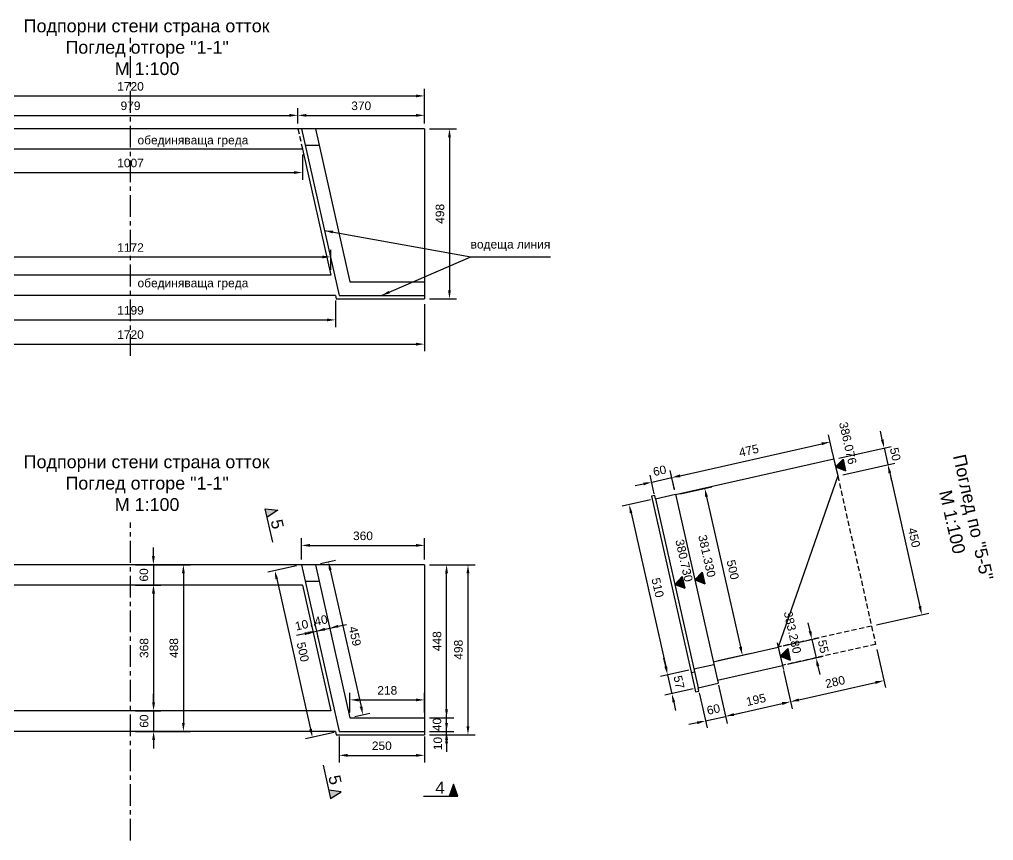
# Model space of a CAD drawing. Header units: centimetres. Extents: x 8495135 to 959133560, y 4530079 to 463453963.
# Drawn here: x 958987872 to 958990721, y 463419524 to 463421925 of the extents above; entities that cross this region are included whole.
import ezdxf
from ezdxf.enums import TextEntityAlignment as Align

# ---------------------------------------------------------------- set-up
doc = ezdxf.new("R2010")
doc.units = ezdxf.units.CM
doc.header["$LTSCALE"] = 0.1
for name, pattern in [('CENTER', [50.8, 31.75, -6.35, 6.35, -6.35]), ('CONTINU', [0]), ('DASHED', [0.75, 0.5, -0.25])]:
    doc.linetypes.add(name, pattern=pattern)
for name, color, linetype in [('br_dimension', 1, 'Continuous'), ('br_hatch', 9, 'Continuous'), ('br_hatch_tumen', 8, 'Continuous'), ('br_view_yellow', 2, 'Continuous')]:
    doc.layers.add(name, color=color, linetype=linetype)
doc.styles.add('1-10 cm', font='arial.ttf', dxfattribs={"height": 2.5})
doc.styles.add('1-50 cm', font='arial.ttf', dxfattribs={"height": 12.5})
doc.styles.add('MM 1 to 100', font='arial.ttf', dxfattribs={"height": 25})
doc.styles.add('MM 1 to 50', font='arial.ttf', dxfattribs={"height": 12.5})
doc.styles.add('MM_ARIAL', font='arial.ttf')
doc.dimstyles.new('MM DIM 1 to 100', dxfattribs={"dimscale": 10, "dimtxt": 2.5, "dimasz": 2.5, "dimexe": 2.1, "dimexo": 1.5, "dimgap": 1.5, "dimtad": 1, "dimdec": 0, "dimdsep": 46, "dimtxsty": 'MM_ARIAL', "dimcen": 3, "dimclrd": 1, "dimclre": 1, "dimclrt": 7, "dimaunit": 2, "dimadec": 1, "dimazin": 0, "dimtp": 100, "dimtm": 3, "dimtfac": 1, "dimtdec": 0, "dimtix": 1, "dimtmove": 0, "dimatfit": 3, "dimfxl": 0, "dimtolj": 1, "dimtzin": 0, "dimarcsym": 0})

# ---------------------------------------------------------------- blocks, each defined once
blk = doc.blocks.new('*D442')
at = {"layer": 'br_hatch_tumen', "color": 1, "lineweight": -2, "transparency": 16777216}
for p, q in [((958988807.1, 463419827.9), (958988807.1, 463419751.8)), ((958989057.1, 463419827.9), (958989057.1, 463419751.8)), ((958988832.1, 463419772.8), (958989032.1, 463419772.8))]:
    blk.add_line(p, q, dxfattribs=at)
at = {"layer": 'br_hatch_tumen', "color": 1, "transparency": 16777216}
for points in [[(958988832.1, 463419777), (958988832.1, 463419768.6), (958988807.1, 463419772.8)], [(958989032.1, 463419777), (958989032.1, 463419768.6), (958989057.1, 463419772.8)]]:
    blk.add_solid(points, dxfattribs=at)
at = {"layer": 'br_hatch_tumen', "color": 7, "transparency": 16777216, "insert": (958988932.1, 463419800.6), "char_height": 25, "attachment_point": 5, "style": 'MM_ARIAL'}
blk.add_mtext('\\A1;250', dxfattribs=at)
blk = doc.blocks.new('*D443')
at = {"layer": 'br_hatch_tumen', "color": 1, "lineweight": -2, "transparency": 16777216}
for p, q in [((958988682.4, 463420327.3), (958988598.7, 463420308.4)), ((958988624.7, 463420288.7), (958988723.7, 463419849.7)), ((958988792.4, 463419839.6), (958988708.7, 463419820.7))]:
    blk.add_line(p, q, dxfattribs=at)
at = {"layer": 'br_hatch_tumen', "color": 1, "transparency": 16777216}
for points in [[(958988628.8, 463420289.6), (958988620.7, 463420287.8), (958988619.2, 463420313.1)], [(958988727.8, 463419850.6), (958988719.7, 463419848.8), (958988729.2, 463419825.3)]]:
    blk.add_solid(points, dxfattribs=at)
at = {"layer": 'br_hatch_tumen', "color": 7, "transparency": 16777216, "insert": (958988701.3, 463420075.3), "char_height": 25, "attachment_point": 5, "rotation": 282.709, "style": 'MM_ARIAL'}
blk.add_mtext('\\A1;500', dxfattribs=at)
blk = doc.blocks.new('*D444')
at = {"layer": 'br_hatch_tumen', "color": 1, "lineweight": -2, "transparency": 16777216}
for p, q in [((958989121.5, 463419867.9), (958989121.5, 463419892.9)), ((958989072.1, 463419842.9), (958989142.5, 463419842.9)), ((958989121.5, 463419832.9), (958989121.5, 463419842.9)), ((958989072.1, 463419832.9), (958989142.5, 463419832.9)), ((958989121.5, 463419807.9), (958989121.5, 463419782.9))]:
    blk.add_line(p, q, dxfattribs=at)
at = {"layer": 'br_hatch_tumen', "color": 1, "transparency": 16777216}
for points in [[(958989117.3, 463419867.9), (958989125.7, 463419867.9), (958989121.5, 463419842.9)], [(958989117.3, 463419807.9), (958989125.7, 463419807.9), (958989121.5, 463419832.9)]]:
    blk.add_solid(points, dxfattribs=at)
at = {"layer": 'br_hatch_tumen', "color": 7, "transparency": 16777216, "insert": (958989096.1, 463419807.3), "char_height": 25, "attachment_point": 5, "rotation": 90, "style": 'MM_ARIAL'}
blk.add_mtext('\\A1;10', dxfattribs=at)
blk = doc.blocks.new('*D445')
at = {"layer": 'br_hatch_tumen', "color": 1, "lineweight": -2, "transparency": 16777216}
for p, q in [((958989121.5, 463419907.9), (958989121.5, 463419932.9)), ((958989072.1, 463419882.9), (958989142.5, 463419882.9)), ((958989121.5, 463419842.9), (958989121.5, 463419882.9)), ((958989072.1, 463419842.9), (958989142.5, 463419842.9)), ((958989121.5, 463419817.9), (958989121.5, 463419792.9))]:
    blk.add_line(p, q, dxfattribs=at)
at = {"layer": 'br_hatch_tumen', "color": 1, "transparency": 16777216}
for points in [[(958989117.3, 463419907.9), (958989125.7, 463419907.9), (958989121.5, 463419882.9)], [(958989117.3, 463419817.9), (958989125.7, 463419817.9), (958989121.5, 463419842.9)]]:
    blk.add_solid(points, dxfattribs=at)
at = {"layer": 'br_hatch_tumen', "color": 7, "transparency": 16777216, "insert": (958989093.7, 463419862.9), "char_height": 25, "attachment_point": 5, "rotation": 90, "style": 'MM_ARIAL'}
blk.add_mtext('\\A1;40', dxfattribs=at)
blk = doc.blocks.new('*D446')
at = {"layer": 'br_hatch_tumen', "color": 1, "lineweight": -2, "transparency": 16777216}
for p, q in [((958989072.1, 463420330.6), (958989142.5, 463420330.6)), ((958989121.5, 463419907.9), (958989121.5, 463420305.6)), ((958989072.1, 463419882.9), (958989142.5, 463419882.9))]:
    blk.add_line(p, q, dxfattribs=at)
at = {"layer": 'br_hatch_tumen', "color": 1, "transparency": 16777216}
for points in [[(958989117.3, 463420305.6), (958989125.7, 463420305.6), (958989121.5, 463420330.6)], [(958989117.3, 463419907.9), (958989125.7, 463419907.9), (958989121.5, 463419882.9)]]:
    blk.add_solid(points, dxfattribs=at)
at = {"layer": 'br_hatch_tumen', "color": 7, "transparency": 16777216, "insert": (958989093.7, 463420106.7), "char_height": 25, "attachment_point": 5, "rotation": 90, "style": 'MM_ARIAL'}
blk.add_mtext('\\A1;448', dxfattribs=at)
blk = doc.blocks.new('*D441')
at = {"layer": 'br_hatch_tumen', "color": 1, "lineweight": -2, "transparency": 16777216}
for p, q in [((958989072.1, 463420330.6), (958989205.2, 463420330.6)), ((958989184.2, 463420305.6), (958989184.2, 463419857.9)), ((958989072.1, 463419832.9), (958989205.2, 463419832.9))]:
    blk.add_line(p, q, dxfattribs=at)
at = {"layer": 'br_hatch_tumen', "color": 1, "transparency": 16777216}
for points in [[(958989180, 463420305.6), (958989188.3, 463420305.6), (958989184.2, 463420330.6)], [(958989180, 463419857.9), (958989188.3, 463419857.9), (958989184.2, 463419832.9)]]:
    blk.add_solid(points, dxfattribs=at)
at = {"layer": 'br_hatch_tumen', "color": 7, "transparency": 16777216, "insert": (958989156.4, 463420081.7), "char_height": 25, "attachment_point": 5, "rotation": 90, "style": 'MM_ARIAL'}
blk.add_mtext('\\A1;498', dxfattribs=at)
blk = doc.blocks.new('*D447')
at = {"layer": 'br_hatch_tumen', "color": 1, "lineweight": -2, "transparency": 16777216}
for p, q in [((958988727.9, 463420148.6), (958988726.5, 463420154.5)), ((958988737.6, 463420150.8), (958988736.3, 463420156.7)), ((958988706.8, 463420128.5), (958988682.4, 463420123)), ((958988731.2, 463420134), (958988740.9, 463420136.2)), ((958988765.3, 463420141.7), (958988789.7, 463420147.2))]:
    blk.add_line(p, q, dxfattribs=at)
at = {"layer": 'br_hatch_tumen', "color": 1, "transparency": 16777216}
for points in [[(958988705.9, 463420132.5), (958988707.7, 463420124.4), (958988731.2, 463420134)], [(958988764.4, 463420145.7), (958988766.2, 463420137.6), (958988740.9, 463420136.2)]]:
    blk.add_solid(points, dxfattribs=at)
at = {"layer": 'br_hatch_tumen', "color": 7, "transparency": 16777216, "insert": (958988697.7, 463420153.8), "char_height": 25, "attachment_point": 5, "rotation": 12.709, "style": 'MM_ARIAL'}
blk.add_mtext('\\A1;10', dxfattribs=at)
blk = doc.blocks.new('*D448')
at = {"layer": 'br_hatch_tumen', "color": 1, "lineweight": -2, "transparency": 16777216}
for p, q in [((958988804.3, 463420150.5), (958988828.7, 463420156)), ((958988716.5, 463420130.7), (958988692.1, 463420125.2)), ((958988740.9, 463420136.2), (958988779.9, 463420145)), ((958988744.2, 463420121.5), (958988745.5, 463420115.7)), ((958988783.2, 463420130.3), (958988784.6, 463420124.5))]:
    blk.add_line(p, q, dxfattribs=at)
at = {"layer": 'br_hatch_tumen', "color": 1, "transparency": 16777216}
for points in [[(958988803.4, 463420154.5), (958988805.2, 463420146.4), (958988779.9, 463420145)], [(958988715.6, 463420134.7), (958988717.4, 463420126.6), (958988740.9, 463420136.2)]]:
    blk.add_solid(points, dxfattribs=at)
at = {"layer": 'br_hatch_tumen', "color": 7, "transparency": 16777216, "insert": (958988754.3, 463420167.7), "char_height": 25, "attachment_point": 5, "rotation": 12.709, "style": 'MM_ARIAL'}
blk.add_mtext('\\A1;40', dxfattribs=at)
blk = doc.blocks.new('*D449')
at = {"layer": 'br_hatch_tumen', "color": 1, "lineweight": -2, "transparency": 16777216}
for p, q in [((958988264.1, 463420355.6), (958988264.1, 463420380.6)), ((958988212.1, 463420330.6), (958988285.1, 463420330.6)), ((958988264.1, 463420330.6), (958988264.1, 463420270.6)), ((958988212.1, 463420270.6), (958988285.1, 463420270.6)), ((958988264.1, 463420245.6), (958988264.1, 463420220.6))]:
    blk.add_line(p, q, dxfattribs=at)
at = {"layer": 'br_hatch_tumen', "color": 1, "transparency": 16777216}
for points in [[(958988259.9, 463420355.6), (958988268.2, 463420355.6), (958988264.1, 463420330.6)], [(958988259.9, 463420245.6), (958988268.2, 463420245.6), (958988264.1, 463420270.6)]]:
    blk.add_solid(points, dxfattribs=at)
at = {"layer": 'br_hatch_tumen', "color": 7, "transparency": 16777216, "insert": (958988236.3, 463420300.6), "char_height": 25, "attachment_point": 5, "rotation": 90, "style": 'MM_ARIAL'}
blk.add_mtext('\\A1;60', dxfattribs=at)
blk = doc.blocks.new('*D450')
at = {"layer": 'br_hatch_tumen', "color": 1, "lineweight": -2, "transparency": 16777216}
for p, q in [((958988212.1, 463420270.6), (958988285.6, 463420270.6)), ((958988264.6, 463420245.6), (958988264.6, 463419927.9)), ((958988212.1, 463419902.9), (958988285.6, 463419902.9))]:
    blk.add_line(p, q, dxfattribs=at)
at = {"layer": 'br_hatch_tumen', "color": 1, "transparency": 16777216}
for points in [[(958988260.5, 463420245.6), (958988268.8, 463420245.6), (958988264.6, 463420270.6)], [(958988260.5, 463419927.9), (958988268.8, 463419927.9), (958988264.6, 463419902.9)]]:
    blk.add_solid(points, dxfattribs=at)
at = {"layer": 'br_hatch_tumen', "color": 7, "transparency": 16777216, "insert": (958988236.9, 463420086.7), "char_height": 25, "attachment_point": 5, "rotation": 90, "style": 'MM_ARIAL'}
blk.add_mtext('\\A1;368', dxfattribs=at)
blk = doc.blocks.new('*D451')
at = {"layer": 'br_hatch_tumen', "color": 1, "lineweight": -2, "transparency": 16777216}
for p, q in [((958988264.6, 463419927.9), (958988264.6, 463419952.9)), ((958988212.1, 463419902.9), (958988285.6, 463419902.9)), ((958988264.6, 463419902.9), (958988264.6, 463419842.9)), ((958988212.1, 463419842.9), (958988285.6, 463419842.9)), ((958988264.6, 463419817.9), (958988264.6, 463419792.9))]:
    blk.add_line(p, q, dxfattribs=at)
at = {"layer": 'br_hatch_tumen', "color": 1, "transparency": 16777216}
for points in [[(958988260.5, 463419927.9), (958988268.8, 463419927.9), (958988264.6, 463419902.9)], [(958988260.5, 463419817.9), (958988268.8, 463419817.9), (958988264.6, 463419842.9)]]:
    blk.add_solid(points, dxfattribs=at)
at = {"layer": 'br_hatch_tumen', "color": 7, "transparency": 16777216, "insert": (958988236.9, 463419872.9), "char_height": 25, "attachment_point": 5, "rotation": 90, "style": 'MM_ARIAL'}
blk.add_mtext('\\A1;60', dxfattribs=at)
blk = doc.blocks.new('*U226')
at = {"ltscale": 0.5}
blk.add_hatch(color=256, dxfattribs=at).paths.add_polyline_path([(-26.2, 39), (0, 0), (26.2, 39)])
for p, q in [((-60, 0), (0, 0)), ((-26.2, 39), (26.2, 39)), ((-26.2, 39), (0, 0)), ((0, 0), (26.2, 39)), ((0, 0), (60, 0))]:
    blk.add_line(p, q, dxfattribs=at)
at = {"color": 7, "ltscale": 0.5, "style": '1-10 cm'}
blk.add_attdef('1', text='', height=37.5, dxfattribs=at).set_placement((-90.4, 56.7), align=Align.CENTER)
blk = doc.blocks.new('*D485')
at = {"layer": 'br_hatch_tumen', "color": 1, "lineweight": -2, "transparency": 16777216}
for p, q in [((958989787.8, 463420551.3), (958989775.5, 463420605.7)), ((958989729.2, 463420538.1), (958989717, 463420592.5)), ((958989721.6, 463420572), (958989780.1, 463420585.2)), ((958989804.5, 463420590.7), (958989828.9, 463420596.2)), ((958989697.2, 463420566.5), (958989672.8, 463420561))]:
    blk.add_line(p, q, dxfattribs=at)
at = {"layer": 'br_hatch_tumen', "color": 1, "transparency": 16777216}
for points in [[(958989803.6, 463420594.8), (958989805.4, 463420586.6), (958989780.1, 463420585.2)], [(958989696.3, 463420570.6), (958989698.1, 463420562.4), (958989721.6, 463420572)]]:
    blk.add_solid(points, dxfattribs=at)
at = {"layer": 'br_hatch_tumen', "color": 7, "transparency": 16777216, "insert": (958989744.8, 463420605.7), "char_height": 25, "attachment_point": 5, "rotation": 12.709, "style": 'MM_ARIAL'}
blk.add_mtext('\\A1;60', dxfattribs=at)
blk = doc.blocks.new('*D486')
at = {"layer": 'br_hatch_tumen', "color": 1, "lineweight": -2, "transparency": 16777216}
for p, q in [((958990251.3, 463420653.5), (958990238.6, 463420710.1)), ((958989804.5, 463420590.7), (958990218.8, 463420684.1)), ((958989788.3, 463420549.1), (958989775.5, 463420605.7))]:
    blk.add_line(p, q, dxfattribs=at)
at = {"layer": 'br_hatch_tumen', "color": 1, "transparency": 16777216}
for points in [[(958990217.9, 463420688.2), (958990219.7, 463420680), (958990243.2, 463420689.6)], [(958989803.6, 463420594.8), (958989805.4, 463420586.6), (958989780.1, 463420585.2)]]:
    blk.add_solid(points, dxfattribs=at)
at = {"layer": 'br_hatch_tumen', "color": 7, "transparency": 16777216, "insert": (958990005.6, 463420664.4), "char_height": 25, "attachment_point": 5, "rotation": 12.709, "style": 'MM_ARIAL'}
blk.add_mtext('\\A1;475', dxfattribs=at)
blk = doc.blocks.new('*D487')
at = {"layer": 'br_hatch_tumen', "color": 1, "lineweight": -2, "transparency": 16777216}
for p, q in [((958989860.6, 463419955.7), (958989883.7, 463419853.2)), ((958989919.1, 463419968.9), (958989942.2, 463419866.4)), ((958989962, 463419892.4), (958989986.4, 463419897.9)), ((958989854.7, 463419868.2), (958989830.3, 463419862.7)), ((958989879.1, 463419873.7), (958989937.6, 463419886.9))]:
    blk.add_line(p, q, dxfattribs=at)
at = {"layer": 'br_hatch_tumen', "color": 1, "transparency": 16777216}
for points in [[(958989961.1, 463419896.5), (958989962.9, 463419888.3), (958989937.6, 463419886.9)], [(958989853.8, 463419872.3), (958989855.6, 463419864.1), (958989879.1, 463419873.7)]]:
    blk.add_solid(points, dxfattribs=at)
at = {"layer": 'br_hatch_tumen', "color": 7, "transparency": 16777216, "insert": (958989902.2, 463419907.4), "char_height": 25, "attachment_point": 5, "rotation": 12.709, "style": 'MM_ARIAL'}
blk.add_mtext('\\A1;60', dxfattribs=at)
blk = doc.blocks.new('*D488')
at = {"layer": 'br_hatch_tumen', "color": 1, "lineweight": -2, "transparency": 16777216}
for p, q in [((958990107.2, 463420021.4), (958990132.5, 463419909.3)), ((958989917, 463419978.5), (958989942.2, 463419866.4)), ((958989962, 463419892.4), (958990103.4, 463419924.3))]:
    blk.add_line(p, q, dxfattribs=at)
at = {"layer": 'br_hatch_tumen', "color": 1, "transparency": 16777216}
for points in [[(958990102.5, 463419928.4), (958990104.4, 463419920.2), (958990127.8, 463419929.8)], [(958989961.1, 463419896.5), (958989962.9, 463419888.3), (958989937.6, 463419886.9)]]:
    blk.add_solid(points, dxfattribs=at)
at = {"layer": 'br_hatch_tumen', "color": 7, "transparency": 16777216, "insert": (958990026.6, 463419935.4), "char_height": 25, "attachment_point": 5, "rotation": 12.709, "style": 'MM_ARIAL'}
blk.add_mtext('\\A1;195', dxfattribs=at)
blk = doc.blocks.new('*D489')
at = {"layer": 'br_hatch_tumen', "color": 1, "lineweight": -2, "transparency": 16777216}
for p, q in [((958990380, 463420082.9), (958990405.3, 463419970.9)), ((958990107.2, 463420021.4), (958990132.5, 463419909.3)), ((958990152.2, 463419935.3), (958990376.3, 463419985.8))]:
    blk.add_line(p, q, dxfattribs=at)
at = {"layer": 'br_hatch_tumen', "color": 1, "transparency": 16777216}
for points in [[(958990375.3, 463419989.9), (958990377.2, 463419981.8), (958990400.6, 463419991.3)], [(958990151.3, 463419939.4), (958990153.1, 463419931.2), (958990127.8, 463419929.8)]]:
    blk.add_solid(points, dxfattribs=at)
at = {"layer": 'br_hatch_tumen', "color": 7, "transparency": 16777216, "insert": (958990258.1, 463419987.7), "char_height": 25, "attachment_point": 5, "rotation": 12.709, "style": 'MM_ARIAL'}
blk.add_mtext('\\A1;280', dxfattribs=at)
blk = doc.blocks.new('*D490')
at = {"layer": 'br_hatch_tumen', "color": 1, "lineweight": -2, "transparency": 16777216}
for p, q in [((958990396, 463420696.4), (958990390.5, 463420720.8)), ((958990269.2, 463420642.2), (958990422, 463420676.7)), ((958990401.5, 463420672), (958990412.5, 463420623.3)), ((958990280.2, 463420593.4), (958990433, 463420627.9)), ((958990418, 463420598.9), (958990423.5, 463420574.5))]:
    blk.add_line(p, q, dxfattribs=at)
at = {"layer": 'br_hatch_tumen', "color": 1, "transparency": 16777216}
for points in [[(958990400.1, 463420697.3), (958990391.9, 463420695.5), (958990401.5, 463420672)], [(958990422.1, 463420599.8), (958990413.9, 463420598), (958990412.5, 463420623.3)]]:
    blk.add_solid(points, dxfattribs=at)
at = {"layer": 'br_hatch_tumen', "color": 7, "transparency": 16777216, "insert": (958990434.1, 463420653.8), "char_height": 25, "attachment_point": 5, "rotation": 282.709, "style": 'MM_ARIAL'}
blk.add_mtext('\\A1;50', dxfattribs=at)
blk = doc.blocks.new('*D491')
at = {"layer": 'br_hatch_tumen', "color": 1, "lineweight": -2, "transparency": 16777216}
for p, q in [((958990280.2, 463420593.4), (958990433, 463420627.9)), ((958990418, 463420598.9), (958990506, 463420208.7)), ((958990379.2, 463420154.5), (958990532, 463420188.9))]:
    blk.add_line(p, q, dxfattribs=at)
at = {"layer": 'br_hatch_tumen', "color": 1, "transparency": 16777216}
for points in [[(958990422.1, 463420599.8), (958990413.9, 463420598), (958990412.5, 463420623.3)], [(958990510.1, 463420209.6), (958990501.9, 463420207.8), (958990511.5, 463420184.3)]]:
    blk.add_solid(points, dxfattribs=at)
at = {"layer": 'br_hatch_tumen', "color": 7, "transparency": 16777216, "insert": (958990489.1, 463420409.9), "char_height": 25, "attachment_point": 5, "rotation": 282.709, "style": 'MM_ARIAL'}
blk.add_mtext('\\A1;450', dxfattribs=at)
blk = doc.blocks.new('*D492')
at = {"layer": 'br_hatch_tumen', "color": 1, "lineweight": -2, "transparency": 16777216}
for p, q in [((958990184.8, 463420136.2), (958990179.3, 463420160.6)), ((958990106.4, 463420092.9), (958990210.8, 463420116.5)), ((958990190.3, 463420111.8), (958990202.4, 463420058.2)), ((958990118.5, 463420039.3), (958990222.9, 463420062.8)), ((958990207.9, 463420033.8), (958990213.4, 463420009.4))]:
    blk.add_line(p, q, dxfattribs=at)
at = {"layer": 'br_hatch_tumen', "color": 1, "transparency": 16777216}
for points in [[(958990188.8, 463420137.2), (958990180.7, 463420135.3), (958990190.3, 463420111.8)], [(958990211.9, 463420034.7), (958990203.8, 463420032.9), (958990202.4, 463420058.2)]]:
    blk.add_solid(points, dxfattribs=at)
at = {"layer": 'br_hatch_tumen', "color": 7, "transparency": 16777216, "insert": (958990223.4, 463420091.1), "char_height": 25, "attachment_point": 5, "rotation": 282.709, "style": 'MM_ARIAL'}
blk.add_mtext('\\A1;55', dxfattribs=at)
blk = doc.blocks.new('*D493')
at = {"layer": 'br_hatch_tumen', "color": 1, "lineweight": -2, "transparency": 16777216}
for p, q in [((958989806.2, 463420537.8), (958989897.2, 463420558.3)), ((958989882.2, 463420529.3), (958989981.2, 463420090.3)), ((958989916.2, 463420050), (958990007.2, 463420070.6))]:
    blk.add_line(p, q, dxfattribs=at)
at = {"layer": 'br_hatch_tumen', "color": 1, "transparency": 16777216}
for points in [[(958989886.3, 463420530.2), (958989878.1, 463420528.4), (958989876.7, 463420553.7)], [(958989985.3, 463420091.2), (958989977.1, 463420089.4), (958989986.7, 463420065.9)]]:
    blk.add_solid(points, dxfattribs=at)
at = {"layer": 'br_hatch_tumen', "color": 7, "transparency": 16777216, "insert": (958989958.8, 463420315.9), "char_height": 25, "attachment_point": 5, "rotation": 282.709, "style": 'MM_ARIAL'}
blk.add_mtext('\\A1;500', dxfattribs=at)
blk = doc.blocks.new('*D494')
at = {"layer": 'br_hatch_tumen', "color": 1, "lineweight": -2, "transparency": 16777216}
for p, q in [((958989717.9, 463420520.2), (958989635.4, 463420501.6)), ((958989661.4, 463420481.8), (958989762.6, 463420032.8)), ((958989830.2, 463420022.4), (958989747.6, 463420003.8))]:
    blk.add_line(p, q, dxfattribs=at)
at = {"layer": 'br_hatch_tumen', "color": 1, "transparency": 16777216}
for points in [[(958989665.4, 463420482.7), (958989657.3, 463420480.9), (958989655.9, 463420506.2)], [(958989766.7, 463420033.7), (958989758.6, 463420031.9), (958989768.1, 463420008.4)]]:
    blk.add_solid(points, dxfattribs=at)
at = {"layer": 'br_hatch_tumen', "color": 7, "transparency": 16777216, "insert": (958989739.1, 463420263.4), "char_height": 25, "attachment_point": 5, "rotation": 282.709, "style": 'MM_ARIAL'}
blk.add_mtext('\\A1;510', dxfattribs=at)
blk = doc.blocks.new('*D495')
at = {"layer": 'br_hatch_tumen', "color": 1, "lineweight": -2, "transparency": 16777216}
for p, q in [((958989762.6, 463420032.8), (958989757.1, 463420057.2)), ((958989830.2, 463420022.4), (958989747.6, 463420003.8)), ((958989768.1, 463420008.4), (958989780.6, 463419953.1)), ((958989842.7, 463419967.1), (958989760.1, 463419948.5)), ((958989786.1, 463419928.7), (958989791.6, 463419904.3))]:
    blk.add_line(p, q, dxfattribs=at)
at = {"layer": 'br_hatch_tumen', "color": 1, "transparency": 16777216}
for points in [[(958989766.7, 463420033.7), (958989758.6, 463420031.9), (958989768.1, 463420008.4)], [(958989790.2, 463419929.6), (958989782.1, 463419927.8), (958989780.6, 463419953.1)]]:
    blk.add_solid(points, dxfattribs=at)
at = {"layer": 'br_hatch_tumen', "color": 7, "transparency": 16777216, "insert": (958989801.4, 463419986.9), "char_height": 25, "attachment_point": 5, "rotation": 282.709, "style": 'MM_ARIAL'}
blk.add_mtext('\\A1;57', dxfattribs=at)
blk = doc.blocks.new('*U496')
at = {"ltscale": 0.5}
blk.add_hatch(color=256, dxfattribs=at).paths.add_polyline_path([(-26.2, 39), (0, 0), (26.2, 39)])
for p, q in [((-60, 0), (0, 0)), ((-26.2, 39), (26.2, 39)), ((-26.2, 39), (0, 0)), ((0, 0), (26.2, 39)), ((0, 0), (60, 0))]:
    blk.add_line(p, q, dxfattribs=at)
at = {"color": 7, "ltscale": 0.5, "style": '1-10 cm'}
blk.add_attdef('1', text='', height=37.5, dxfattribs=at).set_placement((-93.2, 44.5), align=Align.CENTER)
blk = doc.blocks.new('*U148')
at = {"linetype": 'CONTINU', "ltscale": 0.5}
blk.add_hatch(color=256, dxfattribs=at).paths.add_polyline_path([(-131.2, -52.5), (-150, 0), (-112.5, 0)])
at = {"ltscale": 0.5}
blk.add_line((0, 0), (-150, 0), dxfattribs=at)
at = {"lineweight": -3, "ltscale": 0.5}
for p, q in [((-150, 0), (-131.2, -52.5)), ((-131.2, -52.5), (-112.5, 0))]:
    blk.add_line(p, q, dxfattribs=at)
at = {"color": 7, "ltscale": 0.5, "style": '1-50 cm'}
blk.add_attdef('1', text='', height=52.5, dxfattribs=at).set_placement((-66.9, -37.2), align=Align.MIDDLE_CENTER)
blk = doc.blocks.new('*U149')
at = {"linetype": 'CONTINU', "ltscale": 0.5}
blk.add_hatch(color=256, dxfattribs=at).paths.add_polyline_path([(-131.2, -52.5), (-150, 0), (-112.5, 0)])
at = {"ltscale": 0.5}
blk.add_line((0, 0), (-150, 0), dxfattribs=at)
at = {"lineweight": -3, "ltscale": 0.5}
for p, q in [((-150, 0), (-131.2, -52.5)), ((-131.2, -52.5), (-112.5, 0))]:
    blk.add_line(p, q, dxfattribs=at)
at = {"color": 7, "ltscale": 0.5, "style": '1-50 cm'}
blk.add_attdef('1', text='', height=52.5, dxfattribs=at).set_placement((-68.6, -37.6), align=Align.MIDDLE_CENTER)
blk = doc.blocks.new('*D512')
at = {"layer": 'br_hatch_tumen', "color": 1, "lineweight": -2, "transparency": 16777216}
for p, q in [((958988752.7, 463420333.9), (958988796.5, 463420343.8)), ((958988781.5, 463420314.8), (958988871.5, 463419915.8)), ((958988853.7, 463419886.2), (958988897.5, 463419896))]:
    blk.add_line(p, q, dxfattribs=at)
at = {"layer": 'br_hatch_tumen', "color": 1, "transparency": 16777216}
for points in [[(958988785.6, 463420315.7), (958988777.4, 463420313.9), (958988776, 463420339.2)], [(958988875.5, 463419916.7), (958988867.4, 463419914.9), (958988877, 463419891.4)]]:
    blk.add_solid(points, dxfattribs=at)
at = {"layer": 'br_hatch_tumen', "color": 7, "transparency": 16777216, "insert": (958988853.6, 463420121.4), "char_height": 25, "attachment_point": 5, "rotation": 282.709, "style": 'MM_ARIAL'}
blk.add_mtext('\\A1;459', dxfattribs=at)
blk = doc.blocks.new('*D513')
at = {"layer": 'br_hatch_tumen', "color": 1, "lineweight": -2, "transparency": 16777216}
for p, q in [((958988839.1, 463419897.9), (958988839.1, 463419956)), ((958989057.1, 463419897.9), (958989057.1, 463419956)), ((958988864.1, 463419935), (958989032.1, 463419935))]:
    blk.add_line(p, q, dxfattribs=at)
at = {"layer": 'br_hatch_tumen', "color": 1, "transparency": 16777216}
for points in [[(958988864.1, 463419939.1), (958988864.1, 463419930.8), (958988839.1, 463419935)], [(958989032.1, 463419939.1), (958989032.1, 463419930.8), (958989057.1, 463419935)]]:
    blk.add_solid(points, dxfattribs=at)
at = {"layer": 'br_hatch_tumen', "color": 7, "transparency": 16777216, "insert": (958988948.1, 463419962.7), "char_height": 25, "attachment_point": 5, "style": 'MM_ARIAL'}
blk.add_mtext('\\A1;218', dxfattribs=at)
blk = doc.blocks.new('*D514')
at = {"layer": 'br_hatch_tumen', "color": 1, "lineweight": -2, "transparency": 16777216}
for p, q in [((958987337.1, 463421620.7), (958987337.1, 463421722.8)), ((958989057.1, 463421620.7), (958989057.1, 463421722.8)), ((958987362.1, 463421701.8), (958989032.1, 463421701.8))]:
    blk.add_line(p, q, dxfattribs=at)
at = {"layer": 'br_hatch_tumen', "color": 1, "transparency": 16777216}
for points in [[(958987362.1, 463421706), (958987362.1, 463421697.7), (958987337.1, 463421701.8)], [(958989032.1, 463421706), (958989032.1, 463421697.7), (958989057.1, 463421701.8)]]:
    blk.add_solid(points, dxfattribs=at)
at = {"layer": 'br_hatch_tumen', "color": 7, "transparency": 16777216, "insert": (958988197.1, 463421729.6), "char_height": 25, "attachment_point": 5, "style": 'MM_ARIAL'}
blk.add_mtext('\\A1;1720', dxfattribs=at)
blk = doc.blocks.new('*D515')
at = {"layer": 'br_hatch_tumen', "color": 1, "lineweight": -2, "transparency": 16777216}
for p, q in [((958987693.8, 463421530.7), (958987693.8, 463421456.7)), ((958988700.3, 463421530.7), (958988700.3, 463421456.7)), ((958987718.8, 463421477.7), (958988675.3, 463421477.7))]:
    blk.add_line(p, q, dxfattribs=at)
at = {"layer": 'br_hatch_tumen', "color": 1, "transparency": 16777216}
for points in [[(958987718.8, 463421481.9), (958987718.8, 463421473.6), (958987693.8, 463421477.7)], [(958988675.3, 463421481.9), (958988675.3, 463421473.6), (958988700.3, 463421477.7)]]:
    blk.add_solid(points, dxfattribs=at)
at = {"layer": 'br_hatch_tumen', "color": 7, "transparency": 16777216, "insert": (958988197.1, 463421505.5), "char_height": 25, "attachment_point": 5, "style": 'MM_ARIAL'}
blk.add_mtext('\\A1;1007', dxfattribs=at)
blk = doc.blocks.new('*D516')
at = {"layer": 'br_hatch_tumen', "color": 1, "lineweight": -2, "transparency": 16777216}
for p, q in [((958987610.9, 463421193), (958987610.9, 463421251.8)), ((958987635.9, 463421230.8), (958988758.3, 463421230.8)), ((958988783.3, 463421193), (958988783.3, 463421251.8))]:
    blk.add_line(p, q, dxfattribs=at)
at = {"layer": 'br_hatch_tumen', "color": 1, "transparency": 16777216}
for points in [[(958987635.9, 463421234.9), (958987635.9, 463421226.6), (958987610.9, 463421230.8)], [(958988758.3, 463421234.9), (958988758.3, 463421226.6), (958988783.3, 463421230.8)]]:
    blk.add_solid(points, dxfattribs=at)
at = {"layer": 'br_hatch_tumen', "color": 7, "transparency": 16777216, "insert": (958988197.1, 463421258.3), "char_height": 25, "attachment_point": 5, "style": 'MM_ARIAL'}
blk.add_mtext('\\A1;1172', dxfattribs=at)
blk = doc.blocks.new('*D517')
at = {"layer": 'br_hatch_tumen', "color": 1, "lineweight": -2, "transparency": 16777216}
for p, q in [((958987597.3, 463421103), (958987597.3, 463421025.6)), ((958988796.8, 463421103), (958988796.8, 463421025.6)), ((958987622.3, 463421046.6), (958988771.8, 463421046.6))]:
    blk.add_line(p, q, dxfattribs=at)
at = {"layer": 'br_hatch_tumen', "color": 1, "transparency": 16777216}
for points in [[(958987622.3, 463421050.8), (958987622.3, 463421042.5), (958987597.3, 463421046.6)], [(958988771.8, 463421050.8), (958988771.8, 463421042.5), (958988796.8, 463421046.6)]]:
    blk.add_solid(points, dxfattribs=at)
at = {"layer": 'br_hatch_tumen', "color": 7, "transparency": 16777216, "insert": (958988197.1, 463421074.4), "char_height": 25, "attachment_point": 5, "style": 'MM_ARIAL'}
blk.add_mtext('\\A1;1199', dxfattribs=at)
blk = doc.blocks.new('*D518')
at = {"layer": 'br_hatch_tumen', "color": 1, "lineweight": -2, "transparency": 16777216}
for p, q in [((958987707.3, 463421620.7), (958987707.3, 463421666)), ((958988686.8, 463421620.7), (958988686.8, 463421666)), ((958987732.3, 463421645), (958988661.8, 463421645))]:
    blk.add_line(p, q, dxfattribs=at)
at = {"layer": 'br_hatch_tumen', "color": 1, "transparency": 16777216}
for points in [[(958987732.3, 463421649.2), (958987732.3, 463421640.8), (958987707.3, 463421645)], [(958988661.8, 463421649.2), (958988661.8, 463421640.8), (958988686.8, 463421645)]]:
    blk.add_solid(points, dxfattribs=at)
at = {"layer": 'br_hatch_tumen', "color": 7, "transparency": 16777216, "insert": (958988197.1, 463421672.8), "char_height": 25, "attachment_point": 5, "style": 'MM_ARIAL'}
blk.add_mtext('\\A1;979', dxfattribs=at)
blk = doc.blocks.new('*D520')
at = {"layer": 'br_hatch_tumen', "color": 1, "lineweight": -2, "transparency": 16777216}
for p, q in [((958987337.1, 463421093), (958987337.1, 463420954.7)), ((958989057.1, 463421093), (958989057.1, 463420954.7)), ((958987362.1, 463420975.7), (958989032.1, 463420975.7))]:
    blk.add_line(p, q, dxfattribs=at)
at = {"layer": 'br_hatch_tumen', "color": 1, "transparency": 16777216}
for points in [[(958987362.1, 463420979.9), (958987362.1, 463420971.5), (958987337.1, 463420975.7)], [(958989032.1, 463420979.9), (958989032.1, 463420971.5), (958989057.1, 463420975.7)]]:
    blk.add_solid(points, dxfattribs=at)
at = {"layer": 'br_hatch_tumen', "color": 7, "transparency": 16777216, "insert": (958988197.1, 463421003.5), "char_height": 25, "attachment_point": 5, "style": 'MM_ARIAL'}
blk.add_mtext('\\A1;1720', dxfattribs=at)
blk = doc.blocks.new('*D521')
at = {"layer": 'br_hatch_tumen', "color": 1, "lineweight": -2, "transparency": 16777216}
for p, q in [((958988686.8, 463421620.7), (958988686.8, 463421666)), ((958989057.1, 463421620.7), (958989057.1, 463421666)), ((958988711.8, 463421645), (958989032.1, 463421645))]:
    blk.add_line(p, q, dxfattribs=at)
at = {"layer": 'br_hatch_tumen', "color": 1, "transparency": 16777216}
for points in [[(958988711.8, 463421649.2), (958988711.8, 463421640.8), (958988686.8, 463421645)], [(958989032.1, 463421649.2), (958989032.1, 463421640.8), (958989057.1, 463421645)]]:
    blk.add_solid(points, dxfattribs=at)
at = {"layer": 'br_hatch_tumen', "color": 7, "transparency": 16777216, "insert": (958988871.9, 463421672.8), "char_height": 25, "attachment_point": 5, "style": 'MM_ARIAL'}
blk.add_mtext('\\A1;370', dxfattribs=at)
blk = doc.blocks.new('*D523')
at = {"layer": 'br_hatch_tumen', "color": 1, "lineweight": -2, "transparency": 16777216}
for p, q in [((958988697.1, 463420345.6), (958988697.1, 463420408)), ((958989057.1, 463420345.6), (958989057.1, 463420408)), ((958988722.1, 463420387), (958989032.1, 463420387))]:
    blk.add_line(p, q, dxfattribs=at)
at = {"layer": 'br_hatch_tumen', "color": 1, "transparency": 16777216}
for points in [[(958988722.1, 463420391.2), (958988722.1, 463420382.9), (958988697.1, 463420387)], [(958989032.1, 463420391.2), (958989032.1, 463420382.9), (958989057.1, 463420387)]]:
    blk.add_solid(points, dxfattribs=at)
at = {"layer": 'br_hatch_tumen', "color": 7, "transparency": 16777216, "insert": (958988877.1, 463420414.8), "char_height": 25, "attachment_point": 5, "style": 'MM_ARIAL'}
blk.add_mtext('\\A1;360', dxfattribs=at)
blk = doc.blocks.new('*D677')
at = {"layer": 'br_hatch_tumen', "color": 1, "lineweight": -2, "transparency": 16777216}
for p, q in [((958989072.1, 463421605.7), (958989151.1, 463421605.7)), ((958989130.1, 463421580.7), (958989130.1, 463421133)), ((958989072.1, 463421108), (958989151.1, 463421108))]:
    blk.add_line(p, q, dxfattribs=at)
at = {"layer": 'br_hatch_tumen', "color": 1, "transparency": 16777216}
for points in [[(958989125.9, 463421580.7), (958989134.2, 463421580.7), (958989130.1, 463421605.7)], [(958989125.9, 463421133), (958989134.2, 463421133), (958989130.1, 463421108)]]:
    blk.add_solid(points, dxfattribs=at)
at = {"layer": 'br_hatch_tumen', "color": 7, "transparency": 16777216, "insert": (958989102.3, 463421356.9), "char_height": 25, "attachment_point": 5, "rotation": 90, "style": 'MM_ARIAL'}
blk.add_mtext('\\A1;498', dxfattribs=at)
blk = doc.blocks.new('*D784')
at = {"layer": 'br_hatch_tumen', "color": 1, "lineweight": -2, "transparency": 16777216}
for p, q in [((958988212.1, 463420330.6), (958988372.7, 463420330.6)), ((958988351.7, 463420305.6), (958988351.7, 463419867.9)), ((958988212.1, 463419842.9), (958988372.7, 463419842.9))]:
    blk.add_line(p, q, dxfattribs=at)
at = {"layer": 'br_hatch_tumen', "color": 1, "transparency": 16777216}
for points in [[(958988347.6, 463420305.6), (958988355.9, 463420305.6), (958988351.7, 463420330.6)], [(958988347.6, 463419867.9), (958988355.9, 463419867.9), (958988351.7, 463419842.9)]]:
    blk.add_solid(points, dxfattribs=at)
at = {"layer": 'br_hatch_tumen', "color": 7, "transparency": 16777216, "insert": (958988324, 463420086.7), "char_height": 25, "attachment_point": 5, "rotation": 90, "style": 'MM_ARIAL'}
blk.add_mtext('\\A1;488', dxfattribs=at)

msp = doc.modelspace()

# ---------------------------------------------------------------- linework, layer by layer
at = {"layer": 'br_dimension', "linetype": 'CENTER', "ltscale": 20}
for p, q in [((958988197.07, 463420941.57), (958988197.07, 463421872.26)), ((958988197.07, 463419523.66), (958988197.07, 463420454.35))]:
    msp.add_line(p, q, dxfattribs=at)
at = {"layer": 'br_dimension', "ltscale": 0.5}
msp.add_line((958989847, 463420015.98), (958989837.24, 463420013.78), dxfattribs=at)
msp.add_lwpolyline([(958989732.54, 463420523.49), (958989730.34, 463420533.24), (958989720.59, 463420531.04), (958989847.53, 463419968.17), (958989849.73, 463419958.41), (958989859.49, 463419960.61), (958989857.29, 463419970.37)], dxfattribs=at)
at = {"layer": 'br_hatch', "linetype": 'DASHED', "ltscale": 300}
for p, q in [((958988686.82, 463421605.73), (958988700.35, 463421545.73)), ((958990265.6, 463420590.14), (958990376.7, 463420097.51)), ((958990364.6, 463420151.16), (958990091.79, 463420089.64)), ((958990376.7, 463420097.51), (958990103.89, 463420035.98))]:
    msp.add_line(p, q, dxfattribs=at)
at = {"layer": 'br_view_yellow'}
for p, q in [((958989057.07, 463421605.73), (958987337.07, 463421605.73)), ((958988697.07, 463421605.73), (958988807.07, 463421117.98)), ((958988738.07, 463421605.73), (958988839.05, 463421157.98)), ((958989057.07, 463421605.73), (958989057.07, 463421107.98)), ((958988700.35, 463421545.73), (958987693.79, 463421545.73)), ((958988700.35, 463421545.73), (958988783.29, 463421177.98)), ((958988749.07, 463421556.95), (958988708.07, 463421556.95)), ((958988783.29, 463421177.98), (958987610.85, 463421177.98)), ((958988839.05, 463421157.98), (958989057.07, 463421157.98)), ((958988796.82, 463421117.98), (958987597.32, 463421117.98)), ((958988796.82, 463421117.98), (958988799.07, 463421107.98)), ((958988807.07, 463421117.98), (958989057.07, 463421117.98)), ((958988799.07, 463421107.98), (958989057.07, 463421107.98)), ((958990254.6, 463420638.91), (958989791.57, 463420534.49)), ((958990254.6, 463420638.91), (958990265.6, 463420590.14)), ((958990265.6, 463420590.14), (958990091.79, 463420089.64)), ((958989732.54, 463420523.49), (958989791.07, 463420536.69)), ((958989732.54, 463420523.49), (958989857.29, 463419970.37)), ((958989791.07, 463420536.69), (958989915.82, 463419983.57)), ((958989057.07, 463420330.62), (958987337.07, 463420330.62)), ((958988697.07, 463420330.62), (958988807.07, 463419842.87)), ((958988738.07, 463420330.62), (958988839.05, 463419882.87)), ((958989057.07, 463420330.62), (958989057.07, 463419832.87)), ((958988700.35, 463420270.62), (958987693.79, 463420270.62)), ((958988700.35, 463420270.62), (958988783.29, 463419902.87)), ((958988749.07, 463420281.84), (958988708.07, 463420281.84)), ((958989901.57, 463420046.74), (958990091.79, 463420089.64)), ((958990091.79, 463420089.64), (958990103.89, 463420035.98)), ((958989844.8, 463420025.74), (958989903.33, 463420038.94)), ((958989913.67, 463419993.08), (958990103.89, 463420035.98)), ((958989857.29, 463419970.37), (958989915.82, 463419983.57)), ((958988783.29, 463419902.87), (958987610.85, 463419902.87)), ((958988839.05, 463419882.87), (958989057.07, 463419882.87)), ((958988796.82, 463419842.87), (958987597.32, 463419842.87)), ((958988796.82, 463419842.87), (958988799.07, 463419832.87)), ((958988807.07, 463419842.87), (958989057.07, 463419842.87)), ((958988799.07, 463419832.87), (958989057.07, 463419832.87))]:
    msp.add_line(p, q, dxfattribs=at)

# ---------------------------------------------------------------- block references
at = {"layer": 'br_dimension', "ltscale": 0.5, "xscale": 0.666667, "yscale": 0.666667, "zscale": 0.666667, "rotation": 282.7090329997968}
for name, p, values in [('*U226', (958990259.68, 463420616.41), {'1': '386.076'}), ('*U226', (958989847.6, 463420286.05), {'1': '381.330'}), ('*U496', (958989789.07, 463420272.85), {'1': '380.730'}), ('*U226', (958990097.84, 463420062.81), {'1': '383.280'})]:
    msp.add_blockref(name, p, dxfattribs=at).add_auto_attribs(values)
at = {"layer": 'br_dimension'}
ref = msp.add_blockref('*U148', (958988613.03, 463420396.62), dxfattribs=dict(at, xscale=-0.6666700000000005, yscale=0.66667, zscale=0.66667, rotation=102.7090329943087))
ref.add_attrib('1', '5', dxfattribs={"layer": '0', "color": 7, "ltscale": 0.5, "height": 35, "rotation": 282.70903, "style": '1-50 cm'}).set_placement((958988626.62, 463420449.18), align=Align.MIDDLE_CENTER)
ref = msp.add_blockref('*U149', (958988760.28, 463419743.72), dxfattribs=dict(at, xscale=0.66667, yscale=0.66667, zscale=0.66667, rotation=102.7090329943087))
ref.add_attrib('1', '5', dxfattribs={"layer": '0', "color": 7, "ltscale": 0.5, "height": 35, "rotation": 282.70903, "style": '1-50 cm'}).set_placement((958988795.57, 463419701.04), align=Align.MIDDLE_CENTER)
ref = msp.add_blockref('*U148', (958989054.13, 463419653.24), dxfattribs=dict(at, xscale=0.66667, yscale=0.66667, zscale=0.66667, rotation=180))
ref.add_attrib('1', '4', dxfattribs={"layer": '0', "color": 7, "ltscale": 0.5, "height": 35, "style": '1-50 cm'}).set_placement((958989102.42, 463419677.91), align=Align.MIDDLE_CENTER)

# ---------------------------------------------------------------- texts
at = {"layer": 'br_view_yellow', "linetype": 'ByBlock', "ltscale": 3, "style": 'MM 1 to 100'}
for s, p in [('обединяваща греда', (958988217.6, 463421560.15)), ('водеща линия', (958989191.87, 463421255.42)), ('обединяваща греда', (958988217.6, 463421142.04))]:
    msp.add_text(s, height=25, dxfattribs=at).set_placement(p)
at = {"layer": 'br_view_yellow', "char_height": 37.5, "width": 860.3594, "attachment_point": 1, "style": 'MM 1 to 50'}
for insert in [(958987812.19, 463421925.48), (958987812.19, 463420650.36)]:
    msp.add_mtext('\\pi72.484;Подпорни стени страна отток \\P\\pi194.54;Поглед отгоре "1-1"\\P\\pi338.73;М 1:100', dxfattribs=dict(at, insert=insert))
at = {"layer": 'br_view_yellow', "insert": (958990629.98, 463420697.88), "char_height": 37.5, "width": 453.675, "attachment_point": 1, "rotation": 282.70903, "style": 'MM 1 to 100'}
msp.add_mtext('\\pi42.266;Поглед по "5-5"   \\P\\pi135.39;М 1:100', dxfattribs=at)

# ---------------------------------------------------------------- dimensions: what is measured, and where the dimension line sits
at = {"layer": 'br_hatch_tumen'}
for base, p1, p2, picture, middle in [((958989057.07, 463421701.83), (958987337.07, 463421605.73), (958989057.07, 463421605.73), '*D514', (958988197.07, 463421729.6)), ((958988686.8174, 463421644.9994), (958987707.3197, 463421605.73), (958988686.8174, 463421605.73), '*D518', (958988197.0685, 463421672.7637)), ((958989057.07, 463421645), (958988686.82, 463421605.73), (958989057.07, 463421605.73), '*D521', (958988871.94, 463421672.77)), ((958988700.35, 463421477.73), (958987693.79, 463421545.73), (958988700.35, 463421545.73), '*D515', (958988197.07, 463421505.5)), ((958988783.29, 463421230.77), (958987610.85, 463421177.98), (958988783.29, 463421177.98), '*D516', (958988197.07, 463421258.32)), ((958988796.8174, 463421046.6404), (958987597.3197, 463421117.9801), (958988796.8174, 463421117.9801), '*D517', (958988197.0685, 463421074.4047)), ((958989057.07, 463420975.71), (958987337.07, 463421107.98), (958989057.07, 463421107.98), '*D520', (958988197.07, 463421003.47)), ((958989057.07, 463420387.04), (958988697.07, 463420330.62), (958989057.07, 463420330.62), '*D523', (958988877.07, 463420414.81)), ((958989057.07, 463419934.96), (958988839.05, 463419882.87), (958989057.07, 463419882.87), '*D513', (958988948.06, 463419962.73)), ((958989057.07, 463419772.8), (958988807.07, 463419842.87), (958989057.07, 463419842.87), '*D442', (958988932.07, 463419800.56))]:
    dim = msp.add_linear_dim(base=base, p1=p1, p2=p2, dimstyle='MM DIM 1 to 100', dxfattribs=at)
    dim.commit()
    dim.dimension.update_dxf_attribs({"geometry": picture, "text_midpoint": middle})
for base, p1, p2, picture, middle in [((958989130.06, 463421107.98), (958989057.07, 463421605.73), (958989057.07, 463421107.98), '*D677', (958989102.29, 463421356.86)), ((958988264.06, 463420270.62), (958988197.07, 463420330.62), (958988197.07, 463420270.62), '*D449', (958988236.3, 463420300.62)), ((958988351.72, 463419842.87), (958988197.07, 463420330.62), (958988197.07, 463419842.87), '*D784', (958988323.96, 463420086.74)), ((958989121.51, 463420330.62), (958989057.07, 463419882.87), (958989057.07, 463420330.62), '*D446', (958989093.74, 463420106.74)), ((958989184.16, 463419832.87), (958989057.07, 463420330.62), (958989057.07, 463419832.87), '*D441', (958989156.39, 463420081.74)), ((958988264.63, 463419902.87), (958988197.07, 463420270.62), (958988197.07, 463419902.87), '*D450', (958988236.86, 463420086.74)), ((958988264.63, 463419842.87), (958988197.07, 463419902.87), (958988197.07, 463419842.87), '*D451', (958988236.87, 463419872.87)), ((958989121.51, 463419882.87), (958989057.07, 463419842.87), (958989057.07, 463419882.87), '*D445', (958989093.74, 463419862.87))]:
    dim = msp.add_linear_dim(base=base, p1=p1, p2=p2, angle=90, dimstyle='MM DIM 1 to 100', dxfattribs=at)
    dim.commit()
    dim.dimension.update_dxf_attribs({"geometry": picture, "text_midpoint": middle})
for p1, p2, distance, picture, middle in [((958990254.6, 463420638.91), (958990265.6, 463420590.14), 150.58, '*D490', (958990434.08, 463420653.76)), ((958989791.57, 463420534.49), (958990254.6, 463420638.91), 51.97, '*D486', (958990005.56, 463420664.43)), ((958989732.54, 463420523.49), (958989791.07, 463420536.69), 49.72, '*D485', (958989744.76, 463420605.67)), ((958990265.6, 463420590.14), (958990364.6, 463420151.16), 150.58, '*D491', (958990489.08, 463420409.89)), ((958989791.57, 463420534.49), (958989901.57, 463420046.74), 87.26, '*D493', (958989958.78, 463420315.92)), ((958989732.54, 463420523.49), (958989844.8, 463420025.74), -78.6, '*D494', (958989739.08, 463420263.43)), ((958988697.07, 463420330.62), (958988807.07, 463419842.87), -79.79, '*D443', (958988701.32, 463420075.3)), ((958988738.07, 463420330.62), (958988839.05, 463419882.87), 38.88, '*D512', (958988853.57, 463420121.4)), ((958988740.92, 463420136.18), (958988779.94, 463420144.98), 0, '*D448', (958988754.32, 463420167.66)), ((958990091.79, 463420089.64), (958990103.89, 463420035.98), 100.95, '*D492', (958990223.36, 463420091.12)), ((958990103.89, 463420035.98), (958990376.7, 463420097.51), -108.84, '*D489', (958990258.13, 463419987.66)), ((958989844.8, 463420025.74), (958989857.29, 463419970.37), -78.6, '*D495', (958989801.41, 463419986.86)), ((958989913.67, 463419993.08), (958990103.89, 463420035.98), -108.84, '*D488', (958990026.62, 463419935.45)), ((958989857.29, 463419970.37), (958989915.82, 463419983.57), -99.08, '*D487', (958989902.24, 463419907.4))]:
    dim = msp.add_aligned_dim(p1=p1, p2=p2, distance=distance, dimstyle='MM DIM 1 to 100', dxfattribs=at)
    dim.commit()
    dim.dimension.update_dxf_attribs({"geometry": picture, "text_midpoint": middle})
for base, p1, p2, angle, picture, middle, dimtype in [((958988740.92, 463420136.18), (958988731.16, 463420133.98), (958988740.92, 463420136.18), 12.70903, '*D447', (958988697.66, 463420153.76), 161), ((958989121.51, 463419842.87), (958989057.07, 463419832.87), (958989057.07, 463419842.87), 90, '*D444', (958989096.13, 463419807.35), 160)]:
    dim = msp.add_linear_dim(base=base, p1=p1, p2=p2, angle=angle, dimstyle='MM DIM 1 to 100', override={"dimtmove": 2}, dxfattribs=at)
    dim.commit()
    dim.dimension.update_dxf_attribs({"geometry": picture, "text_midpoint": middle, "dimtype": dimtype})

# ---------------------------------------------------------------- leaders
for points in [[(958988764.19, 463421308.1), (958989192.21, 463421231.36)], [(958988931.14, 463421117.98), (958989192.21, 463421231.36), (958989425.7, 463421231.36)]]:
    msp.add_leader(points, dimstyle='MM DIM 1 to 100', override={"dimgap": 1.5, "dimtad": 0}, dxfattribs=at)

doc.saveas('drawing.dxf')
